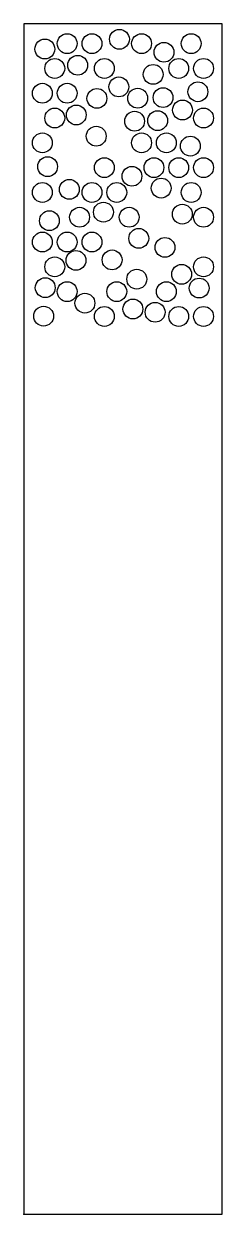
# Model space of a CAD drawing. Header units: millimetres. Extents: x 0 to 2, y 0 to 12.
import ezdxf

# ---------------------------------------------------------------- set-up
doc = ezdxf.new("R2010")
doc.units = ezdxf.units.MM
doc.header["$MEASUREMENT"] = 0
doc.layers.add('test v4_Sketch1', color=7, linetype='Continuous')

msp = doc.modelspace()

# ---------------------------------------------------------------- linework, layer by layer
at = {"layer": 'test v4_Sketch1'}
for p, q in [((2, 12), (0, 12)), ((0, 12), (0, 0)), ((2, 0), (2, 12)), ((0, 0), (2, 0))]:
    msp.add_line(p, q, dxfattribs=at)
for centre in [(0.437, 11.8), (0.687, 11.8), (0.964, 11.844), (1.187, 11.8), (1.687, 11.8), (0.212, 11.746), (1.413, 11.713), (0.312, 11.55), (0.543, 11.582), (0.812, 11.55), (1.562, 11.55), (1.812, 11.55), (1.304, 11.49), (0.958, 11.364), (1.755, 11.315), (0.187, 11.3), (0.437, 11.3), (0.737, 11.248), (1.148, 11.25), (1.404, 11.256), (0.529, 11.081), (1.6, 11.131), (0.312, 11.05), (1.117, 11.018), (1.349, 11.024), (1.812, 11.05), (0.73, 10.867), (0.187, 10.8), (1.187, 10.8), (1.437, 10.8), (1.679, 10.767), (0.24, 10.56), (0.812, 10.55), (1.09, 10.463), (1.312, 10.55), (1.562, 10.55), (1.812, 10.55), (1.385, 10.344), (0.187, 10.3), (0.459, 10.331), (0.687, 10.3), (0.937, 10.3), (1.687, 10.3), (0.803, 10.101), (0.258, 10.015), (0.562, 10.05), (1.062, 10.05), (1.598, 10.081), (1.812, 10.05), (0.187, 9.8), (0.437, 9.8), (0.687, 9.8), (1.159, 9.837), (1.423, 9.746), (0.89, 9.62), (0.312, 9.55), (0.526, 9.615), (1.812, 9.55), (1.139, 9.426), (1.591, 9.475), (0.216, 9.34), (0.437, 9.3), (0.937, 9.3), (1.437, 9.3), (1.768, 9.336), (0.616, 9.184), (0.2, 9.053), (0.812, 9.05), (1.1, 9.125), (1.324, 9.092), (1.562, 9.05), (1.812, 9.05)]:
    msp.add_circle(centre, 0.1, dxfattribs=at)
msp.add_point((0, 0), dxfattribs=at)

doc.saveas('drawing.dxf')
